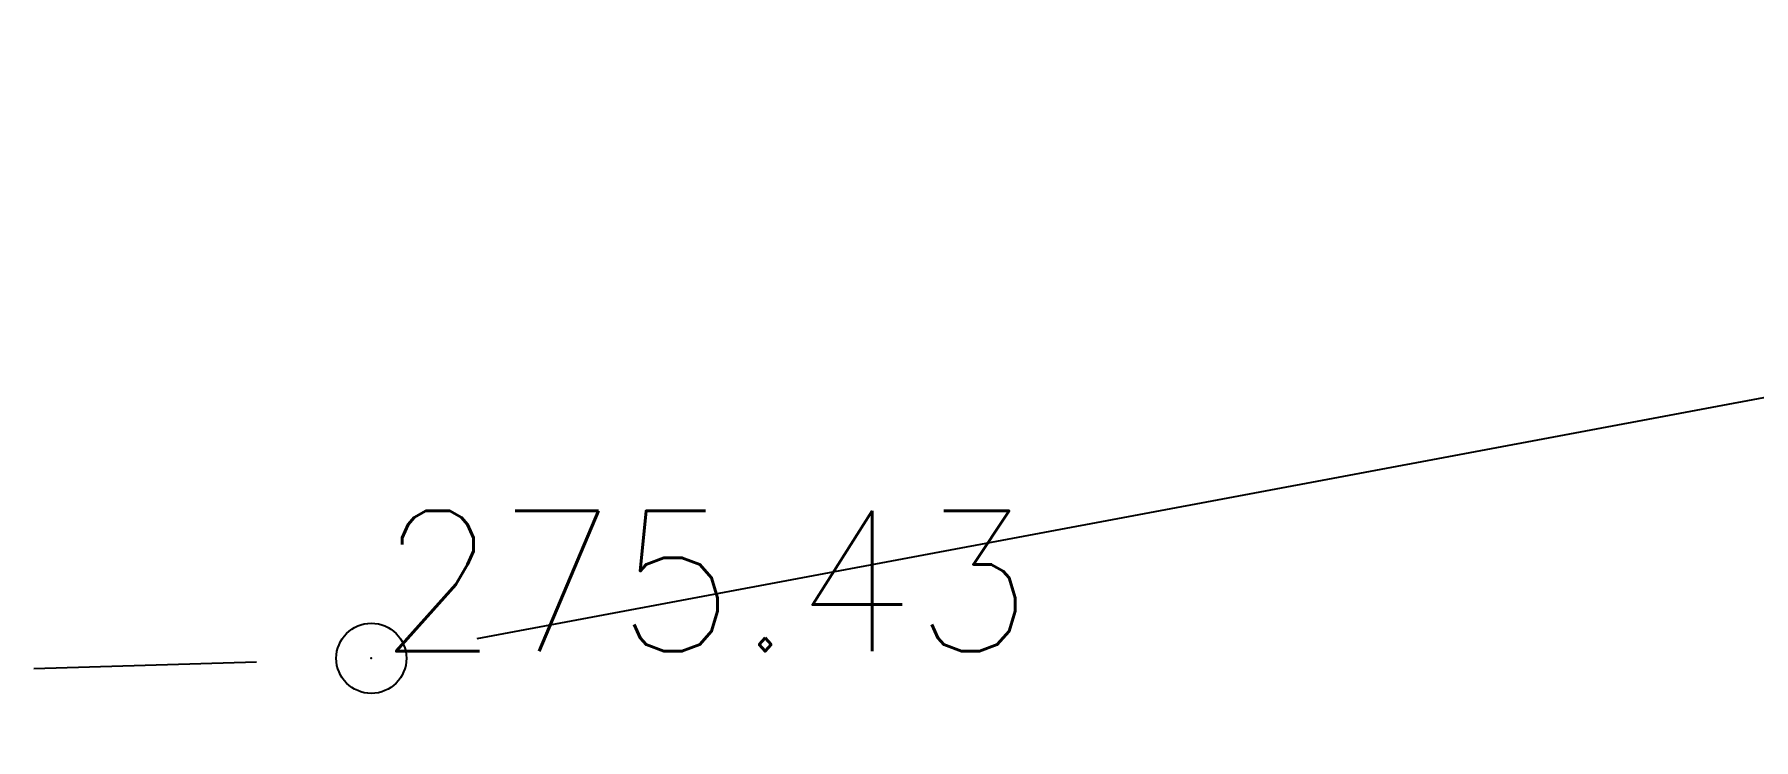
# Model space of a CAD drawing. Header units: millimetres. Extents: x 524954 to 526204, y 9523489 to 9524010.
# Drawn here: x 525451.93 to 525464.19, y 9523656.05 to 9523661.07 of the extents above; entities that cross this region are included whole.
import ezdxf

# ---------------------------------------------------------------- set-up
doc = ezdxf.new("R2010")
doc.units = ezdxf.units.MM
doc.header["$PDMODE"] = 32
doc.header["$PDSIZE"] = 0.5
doc.linetypes.add('AXES2', pattern=[28.575, 19.05, -3.175, 3.175, -3.175])
for name, color, linetype in [('Axe_Route_Existante', 1, 'AXES2'), ('TopoAlt', 3, 'Continuous'), ('TOPOJIS', 7, 'Continuous')]:
    doc.layers.add(name, color=color, linetype=linetype)
doc.styles.add('Simplex 1.0', font='Simplex.shx', dxfattribs={"width": 0.99, "height": 1})

# ---------------------------------------------------------------- blocks, each defined once
blk = doc.blocks.new('TCPOINT M')
at = {"color": 0}
blk.add_point((0, 0), dxfattribs=at)
at = {"layer": 'TopoAlt', "style": 'Simplex 1.0', "width": 0.99}
blk.add_attdef('ALT', (0.15, 0.15), '', height=1, dxfattribs=at)

msp = doc.modelspace()

# ---------------------------------------------------------------- linework, layer by layer
at = {"layer": 'Axe_Route_Existante', "ltscale": 0.5, "flags": 128}
msp.add_lwpolyline([(524973.101, 9523802.49), (525007.26, 9523792.779), (525027.54, 9523787.364), (525056.127, 9523779.755), (525082.674, 9523773.102), (525107.546, 9523770.048), (525120.684, 9523770.139), (525151.777, 9523772.648), (525176.899, 9523773.894), (525199.324, 9523771.095), (525218.337, 9523765.264), (525227.192, 9523761.534), (525233.843, 9523758.094), (525246.468, 9523751.167), (525256.506, 9523745.531), (525267.014, 9523739.694), (525277.691, 9523733.704), (525288.849, 9523727.299), (525294.632, 9523724.022), (525301.927, 9523719.966), (525310.691, 9523715.333), (525328.32, 9523705.784), (525328.32, 9523705.784), (525337.316, 9523700.691), (525351.138, 9523692.703), (525363.696, 9523685.45), (525368.801, 9523682.627), (525375.475, 9523679.109), (525390.225, 9523670.468), (525400.9, 9523665.019), (525419.619, 9523658.456), (525435.368, 9523656.046), (525454.334, 9523656.625), (525476.288, 9523660.734), (525488.784, 9523664.768), (525501.859, 9523668.012), (525521.809, 9523675.315), (525541.116, 9523687.802), (525552.62, 9523697.708), (525562.351, 9523710.18), (525568.681, 9523722.572), (525575.059, 9523738.704), (525576.995, 9523751.051), (525577.798, 9523776.069), (525576.166, 9523799.52), (525574.181, 9523815.429), (525572.049, 9523834.204), (525569.92, 9523851.041), (525567.326, 9523868.19), (525565.579, 9523885.379), (525563.689, 9523903.219), (525561.356, 9523920.701), (525558.839, 9523938.161)], dxfattribs=at)

# ---------------------------------------------------------------- block references
at = {"layer": 'TOPOJIS'}
ref = msp.add_blockref('TCPOINT M', (525454.334, 9523656.625, 275.43), dxfattribs=at)
ref.add_attrib('ALT', '275.43', (525454.384, 9523656.675, 275.43), dxfattribs={"layer": 'TopoAlt', "height": 1, "style": 'Simplex 1.0', "width": 0.99})

doc.saveas('drawing.dxf')
